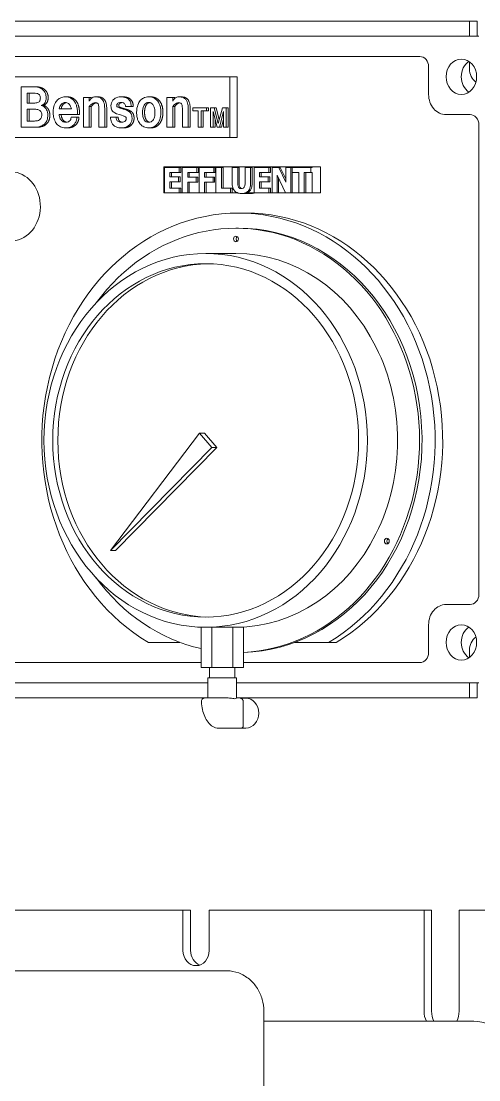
# Model space of a CAD drawing. Header units: inches. Extents: x 19 to 503, y 7 to 322.
# Drawn here: x 354.03 to 359.7, y 99.14 to 112.24 of the extents above; entities that cross this region are included whole.
import ezdxf

# ---------------------------------------------------------------- set-up
doc = ezdxf.new("R2010")
doc.units = ezdxf.units.IN
doc.header["$LTSCALE"] = 15
doc.header["$MEASUREMENT"] = 0
doc.layers.add('Visible (ANSI)', color=7, linetype='Continuous', lineweight=50)

msp = doc.modelspace()

# ---------------------------------------------------------------- linework, layer by layer
at = {"layer": 'Visible (ANSI)', "linetype": 'Continuous', "lineweight": 18}
for p, q in [((359.58734, 112.2437), (348.50222, 112.2437)), ((359.58734, 112.0562), (359.58734, 112.2437)), ((359.58734, 112.2437), (359.68109, 112.2437)), ((359.68109, 112.2437), (359.68109, 112.0562)), ((348.01174, 112.0562), (359.70308, 112.0562)), ((348.74244, 111.80617), (358.97237, 111.80617)), ((359.08062, 111.68117), (359.08062, 111.33745)), ((359.58734, 111.6537), (359.58734, 111.74143)), ((351.09695, 111.55617), (356.61786, 111.55617)), ((356.61786, 111.55617), (356.61786, 110.80617)), ((356.71161, 111.55617), (356.61786, 111.55617)), ((356.71161, 111.55617), (356.71161, 110.80617)), ((354.0358, 111.43117), (354.0358, 110.93117)), ((354.19227, 111.43117), (354.0358, 111.43117)), ((354.10899, 111.35424), (354.18701, 111.35424)), ((354.10899, 111.23025), (354.10899, 111.35424)), ((354.13399, 111.35424), (354.13399, 111.23025)), ((354.21727, 111.43117), (354.19227, 111.43117)), ((354.19183, 111.23025), (354.10899, 111.23025)), ((354.60626, 111.30667), (354.58126, 111.30667)), ((354.87735, 111.29857), (354.80591, 111.29857)), ((354.80591, 111.29857), (354.80591, 110.93117)), ((354.87735, 111.25455), (354.87735, 111.29857)), ((354.90235, 111.29857), (354.87735, 111.29857)), ((354.90235, 111.29857), (354.90235, 111.28729)), ((354.98299, 111.30667), (354.95799, 111.30667)), ((355.2931, 111.30667), (355.2681, 111.30667)), ((355.64003, 111.30667), (355.61503, 111.30667)), ((355.91111, 111.29857), (355.83967, 111.29857)), ((355.83967, 111.29857), (355.83967, 110.93117)), ((355.93611, 111.29857), (355.91111, 111.29857)), ((355.91111, 111.25455), (355.91111, 111.29857)), ((355.93611, 111.29857), (355.93611, 111.28729)), ((356.01675, 111.30667), (355.99175, 111.30667)), ((354.10899, 111.15384), (354.19227, 111.15384)), ((354.10899, 111.00809), (354.10899, 111.15384)), ((354.13399, 111.15384), (354.13399, 111.00809)), ((354.31047, 111.19991), (354.28547, 111.19991)), ((354.65709, 111.1589), (354.50544, 111.1589)), ((354.73159, 111.08957), (354.73159, 111.11436)), ((354.75659, 111.11436), (354.75659, 111.08957)), ((354.87735, 110.93117), (354.87735, 111.18673)), ((354.90235, 111.18673), (354.87735, 111.18673)), ((354.90235, 111.18673), (354.90235, 110.93117)), ((354.997, 111.16548), (354.997, 110.93117)), ((355.06887, 110.93117), (355.06887, 111.16801)), ((355.09387, 111.16801), (355.09387, 110.93117)), ((355.32683, 111.18926), (355.39739, 111.18926)), ((355.42239, 111.18926), (355.39739, 111.18926)), ((355.93611, 111.18673), (355.91111, 111.18673)), ((355.91111, 110.93117), (355.91111, 111.18673)), ((355.93611, 111.18673), (355.93611, 110.93117)), ((356.03076, 111.16548), (356.03076, 110.93117)), ((356.10264, 110.93117), (356.10264, 111.16801)), ((356.12764, 111.16801), (356.12764, 110.93117)), ((356.32884, 111.17117), (356.16202, 111.17117)), ((356.16202, 111.17117), (356.16202, 111.13424)), ((356.16202, 111.13424), (356.22765, 111.13424)), ((356.22765, 111.13424), (356.22765, 110.93117)), ((356.26279, 111.13424), (356.32884, 111.13424)), ((356.26279, 110.93117), (356.26279, 111.13424)), ((356.28779, 111.13424), (356.28779, 110.93117)), ((356.35384, 111.17117), (356.32884, 111.17117)), ((356.32884, 111.13424), (356.32884, 111.17117)), ((356.35384, 111.13424), (356.32884, 111.13424)), ((356.35384, 111.17117), (356.35384, 111.13424)), ((356.42499, 111.17117), (356.37786, 111.17117)), ((356.37786, 111.17117), (356.37786, 110.93117)), ((356.41152, 111.12695), (356.46075, 110.93117)), ((356.41152, 110.93117), (356.41152, 111.12695)), ((356.44999, 111.17117), (356.42499, 111.17117)), ((356.47569, 110.97926), (356.42499, 111.17117)), ((356.44999, 111.17117), (356.48829, 111.02619)), ((356.52723, 111.17117), (356.47569, 110.97926)), ((356.49083, 110.93117), (356.54027, 111.12695)), ((356.57414, 111.17117), (356.52723, 111.17117)), ((356.54027, 111.12695), (356.54027, 110.93117)), ((356.59914, 111.17117), (356.57414, 111.17117)), ((356.57414, 110.93117), (356.57414, 111.17117)), ((356.59914, 111.17117), (356.59914, 110.93117)), ((354.20015, 111.00809), (354.10899, 111.00809)), ((354.50457, 111.08957), (354.73159, 111.08957)), ((354.72589, 111.05566), (354.6527, 111.05566)), ((354.75089, 111.05566), (354.72589, 111.05566)), ((354.75659, 111.08957), (354.73159, 111.08957)), ((355.21113, 111.05566), (355.13969, 111.05566)), ((355.23613, 111.05566), (355.21113, 111.05566)), ((356.43652, 111.02752), (356.43652, 110.93117)), ((356.54027, 111.02795), (356.51583, 110.93117)), ((359.29713, 111.08745), (359.59479, 111.08745)), ((359.70305, 110.96245), (359.70305, 105.14995)), ((354.0358, 110.93117), (354.20015, 110.93117)), ((354.22515, 110.93117), (354.20015, 110.93117)), ((354.61152, 110.92307), (354.58652, 110.92307)), ((354.80591, 110.93117), (354.87735, 110.93117)), ((354.90235, 110.93117), (354.87735, 110.93117)), ((354.997, 110.93117), (355.06887, 110.93117)), ((355.09387, 110.93117), (355.06887, 110.93117)), ((355.30274, 110.92307), (355.27774, 110.92307)), ((355.64003, 110.92307), (355.61503, 110.92307)), ((355.83967, 110.93117), (355.91111, 110.93117)), ((355.93611, 110.93117), (355.91111, 110.93117)), ((356.03076, 110.93117), (356.10264, 110.93117)), ((356.12764, 110.93117), (356.10264, 110.93117)), ((356.22765, 110.93117), (356.26279, 110.93117)), ((356.28779, 110.93117), (356.26279, 110.93117)), ((356.37786, 110.93117), (356.41152, 110.93117)), ((356.43652, 110.93117), (356.41152, 110.93117)), ((356.46075, 110.93117), (356.49083, 110.93117)), ((356.51583, 110.93117), (356.49083, 110.93117)), ((356.54027, 110.93117), (356.57414, 110.93117)), ((356.59914, 110.93117), (356.57414, 110.93117)), ((356.61786, 110.80617), (352.01739, 110.80617)), ((356.71161, 110.80617), (356.61786, 110.80617)), ((355.79968, 110.44117), (357.63999, 110.44117)), ((355.79968, 110.11867), (355.79968, 110.44117)), ((357.63999, 110.44117), (357.63999, 110.43167)), ((357.73999, 110.44117), (357.63999, 110.44117)), ((357.73999, 110.44117), (357.73999, 110.43167)), ((355.99225, 110.43167), (355.80905, 110.43167)), ((355.80905, 110.43167), (355.80905, 110.11867)), ((355.87671, 110.31702), (355.87671, 110.37206)), ((355.87671, 110.37206), (355.99225, 110.37206)), ((355.98324, 110.31702), (355.87671, 110.31702)), ((355.89546, 110.31702), (355.89546, 110.37206)), ((356.00199, 110.31702), (355.98324, 110.31702)), ((355.98324, 110.25741), (355.98324, 110.31702)), ((356.011, 110.43167), (355.99225, 110.43167)), ((355.99225, 110.37206), (355.99225, 110.43167)), ((356.011, 110.37206), (355.99225, 110.37206)), ((356.00199, 110.25741), (356.00199, 110.31702)), ((356.011, 110.37206), (356.011, 110.43167)), ((356.21181, 110.43167), (356.03037, 110.43167)), ((356.03037, 110.43167), (356.03037, 110.11867)), ((356.09803, 110.31296), (356.09803, 110.37206)), ((356.09803, 110.37206), (356.21181, 110.37206)), ((356.20281, 110.31296), (356.09803, 110.31296)), ((356.11678, 110.31296), (356.11678, 110.37206)), ((356.20281, 110.25335), (356.20281, 110.31296)), ((356.22156, 110.31296), (356.20281, 110.31296)), ((356.23056, 110.43167), (356.21181, 110.43167)), ((356.21181, 110.37206), (356.21181, 110.43167)), ((356.23056, 110.37206), (356.21181, 110.37206)), ((356.22156, 110.25335), (356.22156, 110.31296)), ((356.23056, 110.37206), (356.23056, 110.43167)), ((356.4204, 110.43167), (356.23895, 110.43167)), ((356.23895, 110.43167), (356.23895, 110.11867)), ((356.30661, 110.37206), (356.4204, 110.37206)), ((356.30661, 110.31296), (356.30661, 110.37206)), ((356.41139, 110.31296), (356.30661, 110.31296)), ((356.32536, 110.31296), (356.32536, 110.37206)), ((356.41139, 110.25335), (356.41139, 110.31296)), ((356.43014, 110.31296), (356.41139, 110.31296)), ((356.43915, 110.43167), (356.4204, 110.43167)), ((356.4204, 110.37206), (356.4204, 110.43167)), ((356.43915, 110.37206), (356.4204, 110.37206)), ((356.43014, 110.25335), (356.43014, 110.31296)), ((356.43915, 110.37206), (356.43915, 110.43167)), ((356.51563, 110.43167), (356.44753, 110.43167)), ((356.44753, 110.43167), (356.44753, 110.11867)), ((356.53438, 110.43167), (356.51563, 110.43167)), ((356.51563, 110.17827), (356.51563, 110.43167)), ((356.53438, 110.17827), (356.53438, 110.43167)), ((356.71696, 110.43167), (356.64887, 110.43167)), ((356.64887, 110.43167), (356.64887, 110.23179)), ((356.73571, 110.43167), (356.71696, 110.43167)), ((356.71696, 110.23636), (356.71696, 110.43167)), ((356.73571, 110.23636), (356.73571, 110.43167)), ((356.876, 110.43167), (356.8079, 110.43167)), ((356.8079, 110.43167), (356.8079, 110.23636)), ((356.876, 110.23205), (356.876, 110.43167)), ((356.89475, 110.43167), (356.876, 110.43167)), ((356.89475, 110.23205), (356.89475, 110.43167)), ((357.10347, 110.43167), (356.92027, 110.43167)), ((356.92027, 110.43167), (356.92027, 110.11867)), ((356.98793, 110.31702), (356.98793, 110.37206)), ((356.98793, 110.37206), (357.10347, 110.37206)), ((357.09446, 110.31702), (356.98793, 110.31702)), ((357.00668, 110.31702), (357.00668, 110.37206)), ((357.11321, 110.31702), (357.09446, 110.31702)), ((357.09446, 110.25741), (357.09446, 110.31702)), ((357.12222, 110.43167), (357.10347, 110.43167)), ((357.10347, 110.37206), (357.10347, 110.43167)), ((357.12222, 110.37206), (357.10347, 110.37206)), ((357.11321, 110.25741), (357.11321, 110.31702)), ((357.12222, 110.37206), (357.12222, 110.43167)), ((357.22506, 110.43167), (357.14159, 110.43167)), ((357.14159, 110.43167), (357.14159, 110.11867)), ((357.20376, 110.11867), (357.20376, 110.3368)), ((357.20376, 110.3368), (357.30832, 110.11867)), ((357.24381, 110.43167), (357.22506, 110.43167)), ((357.31161, 110.25234), (357.22506, 110.43167)), ((357.31161, 110.29119), (357.24381, 110.43167)), ((357.37378, 110.43167), (357.31161, 110.43167)), ((357.31161, 110.43167), (357.31161, 110.25234)), ((357.39253, 110.43167), (357.37378, 110.43167)), ((357.37378, 110.11867), (357.37378, 110.43167)), ((357.39253, 110.11867), (357.39253, 110.43167)), ((357.62124, 110.43167), (357.39279, 110.43167)), ((357.39279, 110.43167), (357.39279, 110.37206)), ((357.39279, 110.37206), (357.47296, 110.37206)), ((357.47296, 110.37206), (357.47296, 110.11867)), ((357.54106, 110.11867), (357.54106, 110.37206)), ((357.54106, 110.37206), (357.62124, 110.37206)), ((357.55981, 110.11867), (357.55981, 110.37206)), ((357.63999, 110.43167), (357.62124, 110.43167)), ((357.62124, 110.37206), (357.62124, 110.43167)), ((357.63999, 110.37206), (357.62124, 110.37206)), ((357.63999, 110.37206), (357.63999, 110.11867)), ((357.73999, 110.43167), (357.73999, 110.11867)), ((355.87671, 110.17827), (355.87671, 110.25741)), ((355.87671, 110.25741), (355.98324, 110.25741)), ((355.99225, 110.17827), (355.87671, 110.17827)), ((355.89546, 110.17827), (355.89546, 110.25741)), ((356.00199, 110.25741), (355.98324, 110.25741)), ((355.99225, 110.11867), (355.99225, 110.17827)), ((356.011, 110.17827), (355.99225, 110.17827)), ((356.011, 110.11867), (356.011, 110.17827)), ((356.09803, 110.11867), (356.09803, 110.25335)), ((356.09803, 110.25335), (356.20281, 110.25335)), ((356.11678, 110.11867), (356.11678, 110.25335)), ((356.22156, 110.25335), (356.20281, 110.25335)), ((356.30661, 110.11867), (356.30661, 110.25335)), ((356.30661, 110.25335), (356.41139, 110.25335)), ((356.32536, 110.11867), (356.32536, 110.25335)), ((356.43014, 110.25335), (356.41139, 110.25335)), ((356.62832, 110.17827), (356.51563, 110.17827)), ((356.64707, 110.17827), (356.62832, 110.17827)), ((356.62832, 110.11867), (356.62832, 110.17827)), ((356.64707, 110.11867), (356.64707, 110.17827)), ((356.98793, 110.25741), (357.09446, 110.25741)), ((356.98793, 110.17827), (356.98793, 110.25741)), ((357.10347, 110.17827), (356.98793, 110.17827)), ((357.00668, 110.17827), (357.00668, 110.25741)), ((357.11321, 110.25741), (357.09446, 110.25741)), ((357.12222, 110.17827), (357.10347, 110.17827)), ((357.10347, 110.11867), (357.10347, 110.17827)), ((357.12222, 110.11867), (357.12222, 110.17827)), ((357.22251, 110.11867), (357.22251, 110.29768)), ((355.80905, 110.11867), (355.79968, 110.11867)), ((355.80905, 110.11867), (355.99225, 110.11867)), ((356.011, 110.11867), (355.99225, 110.11867)), ((356.03037, 110.11867), (356.011, 110.11867)), ((356.03037, 110.11867), (356.09803, 110.11867)), ((356.11678, 110.11867), (356.09803, 110.11867)), ((356.23895, 110.11867), (356.11678, 110.11867)), ((356.23895, 110.11867), (356.30661, 110.11867)), ((356.32536, 110.11867), (356.30661, 110.11867)), ((356.44753, 110.11867), (356.32536, 110.11867)), ((356.44753, 110.11867), (356.62832, 110.11867)), ((356.64707, 110.11867), (356.62832, 110.11867)), ((356.71699, 110.11867), (356.64707, 110.11867)), ((356.88118, 110.11207), (356.76243, 110.11207)), ((356.92027, 110.11867), (356.82714, 110.11867)), ((356.92027, 110.11867), (357.10347, 110.11867)), ((357.12222, 110.11867), (357.10347, 110.11867)), ((357.14159, 110.11867), (357.12222, 110.11867)), ((357.14159, 110.11867), (357.20376, 110.11867)), ((357.22251, 110.11867), (357.20376, 110.11867)), ((357.30832, 110.11867), (357.22251, 110.11867)), ((357.30832, 110.11867), (357.37378, 110.11867)), ((357.39253, 110.11867), (357.37378, 110.11867)), ((357.47296, 110.11867), (357.39253, 110.11867)), ((357.47296, 110.11867), (357.54106, 110.11867)), ((357.55981, 110.11867), (357.54106, 110.11867)), ((357.63999, 110.11867), (357.55981, 110.11867)), ((357.64624, 110.11867), (357.63999, 110.11867)), ((357.73999, 110.11867), (357.64624, 110.11867)), ((356.81984, 109.86867), (356.72609, 109.86867)), ((356.72609, 109.68117), (356.69484, 109.68117)), ((356.69484, 109.36867), (356.31984, 109.36867)), ((355.14096, 105.69492), (356.24329, 107.14455)), ((356.30579, 107.14455), (356.24329, 107.14455)), ((356.24329, 107.14455), (356.39638, 106.96778)), ((356.30579, 107.14455), (356.45888, 106.96778)), ((356.39638, 106.96778), (355.14096, 105.69492)), ((356.45888, 106.96778), (355.20346, 105.69492)), ((356.45888, 106.96778), (356.39638, 106.96778)), ((355.20346, 105.69492), (355.14096, 105.69492)), ((359.59479, 105.02495), (359.29713, 105.02495)), ((356.31984, 104.74367), (356.26329, 104.74367)), ((356.26329, 104.74367), (356.26329, 104.24367)), ((356.39441, 104.74367), (356.31984, 104.74367)), ((356.39441, 104.74367), (356.39441, 104.24367)), ((356.65664, 104.74367), (356.39441, 104.74367)), ((356.65664, 104.74367), (356.65664, 104.24367)), ((356.78776, 104.74367), (356.65664, 104.74367)), ((356.78776, 104.74367), (356.78776, 104.24367)), ((359.08062, 104.77495), (359.08062, 104.43124)), ((356.00149, 104.55624), (355.61012, 104.55624)), ((357.84205, 104.55624), (357.41943, 104.55624)), ((357.9358, 104.55624), (357.84205, 104.55624)), ((359.58734, 104.37097), (359.58734, 104.4587)), ((356.26329, 104.30624), (351.0504, 104.30624)), ((358.97237, 104.30624), (356.78776, 104.30624)), ((356.26329, 104.24367), (356.39441, 104.24367)), ((356.36854, 104.24367), (356.36854, 104.11867)), ((356.39441, 104.24367), (356.65664, 104.24367)), ((356.65664, 104.24367), (356.78776, 104.24367)), ((356.68251, 104.24367), (356.68251, 104.11867)), ((356.34803, 104.0562), (350.96567, 104.0562)), ((356.70302, 104.11867), (356.34803, 104.11867)), ((356.34803, 104.11867), (356.34803, 103.86867)), ((356.70302, 104.11867), (356.70302, 103.86802)), ((359.70308, 104.0562), (356.70302, 104.0562)), ((359.58734, 103.8687), (359.58734, 104.0562)), ((359.68109, 104.0562), (359.68109, 103.8687)), ((350.96567, 103.8687), (356.34803, 103.8687)), ((356.41714, 103.86867), (356.31222, 103.86867)), ((356.5629, 103.86867), (356.45799, 103.86867)), ((356.59949, 103.86867), (356.5629, 103.86867)), ((356.70302, 103.8687), (359.58734, 103.8687)), ((356.73948, 103.86867), (356.70302, 103.86867)), ((356.75448, 103.86643), (356.81664, 103.86643)), ((356.78573, 103.82242), (356.78573, 103.52373)), ((359.68109, 103.8687), (359.58734, 103.8687)), ((356.48407, 103.49367), (356.75461, 103.49367)), ((356.76701, 103.49591), (356.81664, 103.49591)), ((356.0388, 101.2437), (352.05076, 101.2437)), ((356.0388, 100.7437), (356.0388, 101.2437)), ((356.0388, 101.2437), (356.13255, 101.2437)), ((356.13255, 101.2437), (356.13255, 100.7437)), ((359.02443, 101.2437), (356.36356, 101.2437)), ((356.36356, 101.2437), (356.36356, 100.7437)), ((359.02443, 99.9937), (359.02443, 101.2437)), ((359.02443, 101.2437), (359.11818, 101.2437)), ((359.11818, 101.2437), (359.11818, 99.9937)), ((361.20106, 101.2437), (359.45744, 101.2437)), ((359.45744, 101.2437), (359.45744, 99.9937)), ((356.44834, 100.4937), (343.89097, 100.4937)), ((356.57334, 100.4937), (356.44834, 100.4937)), ((357.03985, 83.2437), (357.03985, 99.9937)), ((359.64033, 99.8687), (357.03985, 99.8687))]:
    msp.add_line(p, q, dxfattribs=at)
msp.add_arc((359.64033, 99.3687), 0.5, 0, 90, dxfattribs=at)
for centre, major_axis, start_param, end_param in [((358.97237, 111.68117), (0, 0.125), 4.71238898, 6.28318531), ((359.67407, 111.5562), (0, -0.21875), 3.65927979, 5.76549818), ((359.75189, 111.6537), (0, 0.19), 1.57079633, 2.60184541), ((359.29713, 111.33745), (0, -0.25), 4.71238898, 6.28318531), ((359.59479, 110.96245), (0, 0.125), 4.71238898, 6.28318531), ((353.90074, 109.95077), (0, 0.42942), 3.2341876, 6.15298238), ((356.69484, 107.05617), (0, 2.625), 3.1824788, 7.14836042), ((356.72609, 107.05617), (0, 2.8125), 3.61752935, 8.94884126), ((356.81984, 107.05617), (0, 2.8125), 3.61752935, 6.28318531), ((356.72609, 107.05617), (0, 2.625), 3.1687243, 6.28318531), ((356.72609, 109.54856), (0, -0.035), 3.68317357, 5.74160439), ((356.69484, 107.05617), (0, 2.3125), 3.14159265, 6.28318531), ((356.38234, 107.05617), (0, 2.18642), 0.01650463, 3.12508802), ((358.59538, 105.80997), (0, -0.035), 3.68317357, 5.74160439), ((356.69484, 107.05617), (0, -2.625), 5.41801019, 6.09219719), ((359.59479, 105.14995), (0, -0.125), 0, 1.57079633), ((359.29713, 104.77495), (0, 0.25), 0, 1.57079633), ((359.67407, 104.5562), (0, -0.21875), 3.65927979, 5.76549818), ((359.75189, 104.4587), (0, 0.19), 0.53974724, 1.57079633), ((358.97237, 104.43124), (0, -0.125), 0, 1.57079633), ((356.81664, 103.68117), (0, -0.18526), 0, 3.14159265), ((356.20118, 100.7437), (0, -0.1875), 4.71238898, 7.85398163), ((356.29493, 100.7437), (0, -0.1875), 4.71238898, 5.99034254), ((359.24093, 99.9937), (0, 0.25), 1.57079633, 2.0943951), ((359.33468, 99.9937), (0, -0.25), 4.71238898, 5.23598776), ((359.24093, 99.9937), (0, -0.25), 1.04719755, 1.57079633)]:
    msp.add_ellipse(centre, major_axis=major_axis, ratio=0.8660254, start_param=start_param, end_param=end_param, dxfattribs=at)
for centre, major_axis in [((359.48657, 111.5562), (0, 0.21875)), ((356.69484, 109.54856), (0, -0.035)), ((356.31984, 107.05617), (0, 2.3125)), ((356.31984, 107.05617), (0, 2.18642)), ((358.56413, 105.80997), (0, -0.035)), ((359.48657, 104.5562), (0, 0.21875))]:
    msp.add_ellipse(centre, major_axis=major_axis, ratio=0.8660254, dxfattribs=at)
for points, degree, knots in [([(354.18701, 111.35424), (354.2001, 111.35424), (354.21481, 111.35338), (354.23405, 111.34881), (354.24273, 111.34619), (354.25587, 111.33803), (354.2596, 111.33422), (354.26592, 111.32598), (354.26785, 111.32122), (354.27131, 111.30944), (354.27203, 111.30099), (354.27203, 111.29301)], 3, [-0.217883978, -0.217883978, -0.217883978, -0.217883978, -0.151492323, -0.151492323, -0.118749394, -0.118749394, -0.094641913, -0.094641913, -0.060812242, -0.060812242, 0, 0, 0, 0]), ([(354.34435, 111.29857), (354.34435, 111.30725), (354.34366, 111.31587), (354.34072, 111.33255), (354.33855, 111.34046), (354.33146, 111.35889), (354.32441, 111.37292), (354.30129, 111.39814), (354.28735, 111.40844), (354.25156, 111.4244), (354.22642, 111.43117), (354.19227, 111.43117)], 3, [-1.37022204, -1.37022204, -1.37022204, -1.37022204, -1.13367687, -1.13367687, -0.90603204, -0.90603204, -0.58386018, -0.58386018, -0.30050429, -0.30050429, 0, 0, 0, 0]), ([(354.27203, 111.29301), (354.27203, 111.28691), (354.27159, 111.28073), (354.26945, 111.26958), (354.26792, 111.26455), (354.26321, 111.25476), (354.25999, 111.25034), (354.25266, 111.24364), (354.24736, 111.2398), (354.22489, 111.23177), (354.20814, 111.23025), (354.19183, 111.23025)], 3, [-0.570946972, -0.570946972, -0.570946972, -0.570946972, -0.453612383, -0.453612383, -0.351244571, -0.351244571, -0.237936486, -0.237936486, -0.143553355, -0.143553355, 0, 0, 0, 0]), ([(354.2843, 111.19989), (354.29156, 111.20276), (354.29862, 111.20638), (354.31119, 111.2151), (354.31673, 111.22001), (354.32865, 111.23404), (354.33396, 111.24359), (354.34252, 111.26834), (354.34435, 111.2835), (354.34435, 111.29857)], 3, [-0.332004447, -0.332004447, -0.332004447, -0.332004447, -0.264558277, -0.264558277, -0.202993513, -0.202993513, -0.114860808, -0.114860808, 0, 0, 0, 0]), ([(354.58126, 111.30667), (354.57043, 111.30667), (354.55966, 111.30556), (354.5375, 111.30049), (354.52774, 111.29669), (354.50279, 111.28429), (354.48806, 111.27297), (354.46519, 111.2463), (354.45366, 111.22906), (354.43706, 111.18184), (354.43094, 111.1535), (354.43094, 111.11487)], 3, [-1.49193162, -1.49193162, -1.49193162, -1.49193162, -1.29030138, -1.29030138, -1.0712515, -1.0712515, -0.64119148, -0.64119148, -0.29439022, -0.29439022, 0, 0, 0, 0]), ([(354.50544, 111.1589), (354.50703, 111.16946), (354.50978, 111.17969), (354.51805, 111.19836), (354.52327, 111.20647), (354.53665, 111.22134), (354.54416, 111.22705), (354.56156, 111.23539), (354.57128, 111.23734), (354.58126, 111.23734)], 3, [-0.311667492, -0.311667492, -0.311667492, -0.311667492, -0.237050543, -0.237050543, -0.16576507, -0.16576507, -0.087852602, -0.087852602, 0, 0, 0, 0]), ([(354.59377, 111.23626), (354.5727, 111.23249), (354.5357, 111.19382), (354.53044, 111.1589)], 2, [0.22302545, 0.22302545, 0.22302545, 1, 2, 2, 2]), ([(354.73159, 111.11436), (354.73159, 111.13184), (354.73035, 111.14937), (354.72393, 111.18692), (354.71894, 111.20181), (354.70651, 111.23356), (354.6961, 111.24925), (354.67392, 111.27489), (354.65966, 111.28563), (354.62956, 111.29992), (354.60936, 111.30667), (354.58126, 111.30667)], 3, [-0.953742878, -0.953742878, -0.953742878, -0.953742878, -0.864238922, -0.864238922, -0.757751945, -0.757751945, -0.52950742, -0.52950742, -0.247180323, -0.247180323, 0, 0, 0, 0]), ([(354.58126, 111.23734), (354.58837, 111.23734), (354.59542, 111.23636), (354.60879, 111.23198), (354.61491, 111.22877), (354.63114, 111.21649), (354.63844, 111.20609), (354.64987, 111.18677), (354.65448, 111.17327), (354.65709, 111.1589)], 3, [-0.251457438, -0.251457438, -0.251457438, -0.251457438, -0.21404187, -0.21404187, -0.178283825, -0.178283825, -0.111899249, -0.111899249, 0, 0, 0, 0]), ([(354.95799, 111.30667), (354.94757, 111.30667), (354.93719, 111.30521), (354.91795, 111.29839), (354.90941, 111.29344), (354.89168, 111.27801), (354.88372, 111.26696), (354.87735, 111.25455)], 3, [-0.286997863, -0.286997863, -0.286997863, -0.286997863, -0.195305384, -0.195305384, -0.109970073, -0.109970073, 0, 0, 0, 0]), ([(354.87735, 111.18673), (354.88461, 111.19643), (354.89269, 111.20577), (354.90885, 111.22019), (354.91692, 111.2259), (354.93348, 111.23335), (354.94165, 111.23532), (354.9501, 111.23532)], 3, [-0.254147783, -0.254147783, -0.254147783, -0.254147783, -0.156374809, -0.156374809, -0.074354364, -0.074354364, 0, 0, 0, 0]), ([(354.9501, 111.23532), (354.95546, 111.23532), (354.96098, 111.23481), (354.97068, 111.23224), (354.97505, 111.23039), (354.9827, 111.22482), (354.98522, 111.22177), (354.99, 111.21442), (354.99203, 111.20865), (354.99612, 111.19192), (354.997, 111.17859), (354.997, 111.16548)], 3, [-0.243715019, -0.243715019, -0.243715019, -0.243715019, -0.209104446, -0.209104446, -0.179401679, -0.179401679, -0.150757457, -0.150757457, -0.099891353, -0.099891353, 0, 0, 0, 0]), ([(355.06887, 111.16801), (355.06887, 111.18233), (355.06799, 111.19694), (355.06372, 111.22308), (355.06068, 111.23498), (355.05146, 111.25748), (355.0453, 111.26774), (355.02894, 111.28567), (355.01911, 111.29247), (354.9924, 111.30424), (354.97494, 111.30667), (354.95799, 111.30667)], 3, [-0.549838036, -0.549838036, -0.549838036, -0.549838036, -0.440760651, -0.440760651, -0.347374274, -0.347374274, -0.251258835, -0.251258835, -0.149149172, -0.149149172, 0, 0, 0, 0]), ([(355.2681, 111.30667), (355.25576, 111.30667), (355.24343, 111.30534), (355.21764, 111.29865), (355.20703, 111.29351), (355.1915, 111.28459), (355.18052, 111.27704), (355.16184, 111.25445), (355.15665, 111.24354), (355.14912, 111.22266), (355.14714, 111.2097), (355.14714, 111.19635)], 3, [-0.380184833, -0.380184833, -0.380184833, -0.380184833, -0.319898495, -0.319898495, -0.251008997, -0.251008997, -0.172372504, -0.172372504, -0.101722902, -0.101722902, 0, 0, 0, 0]), ([(355.21858, 111.20141), (355.21858, 111.20357), (355.21876, 111.20572), (355.21954, 111.20985), (355.22012, 111.2118), (355.22237, 111.21717), (355.22446, 111.22017), (355.23086, 111.22673), (355.23575, 111.22971), (355.25042, 111.23604), (355.26162, 111.23734), (355.27205, 111.23734)], 3, [-0.199332402, -0.199332402, -0.199332402, -0.199332402, -0.182867861, -0.182867861, -0.167049192, -0.167049192, -0.137423155, -0.137423155, -0.091748754, -0.091748754, 0, 0, 0, 0]), ([(355.28421, 111.2366), (355.26849, 111.23467), (355.24358, 111.21811), (355.24358, 111.20141)], 2, [0.27717625, 0.27717625, 0.27717625, 1, 2, 2, 2]), ([(355.39739, 111.18926), (355.39717, 111.19929), (355.39625, 111.20936), (355.39265, 111.22798), (355.39016, 111.23655), (355.38184, 111.256), (355.37532, 111.26585), (355.35717, 111.28411), (355.34551, 111.29113), (355.31267, 111.30412), (355.28966, 111.30667), (355.2681, 111.30667)], 3, [-0.545887419, -0.545887419, -0.545887419, -0.545887419, -0.469637173, -0.469637173, -0.400904814, -0.400904814, -0.30477701, -0.30477701, -0.189676686, -0.189676686, 0, 0, 0, 0]), ([(355.27205, 111.23734), (355.28253, 111.23734), (355.29284, 111.23589), (355.30622, 111.22975), (355.31047, 111.22691), (355.31769, 111.21943), (355.32046, 111.21507), (355.32517, 111.20359), (355.32644, 111.19644), (355.32683, 111.18926)], 3, [-0.223385569, -0.223385569, -0.223385569, -0.223385569, -0.140059831, -0.140059831, -0.096765916, -0.096765916, -0.05477189, -0.05477189, 0, 0, 0, 0]), ([(355.61503, 111.30667), (355.60351, 111.30667), (355.59203, 111.30554), (355.5681, 111.3002), (355.55778, 111.2961), (355.53455, 111.28454), (355.52111, 111.27414), (355.49937, 111.24863), (355.48782, 111.2311), (355.4713, 111.18435), (355.4647, 111.15564), (355.4647, 111.11487)], 3, [-1.56801299, -1.56801299, -1.56801299, -1.56801299, -1.35973826, -1.35973826, -1.12707481, -1.12707481, -0.69333235, -0.69333235, -0.31064426, -0.31064426, 0, 0, 0, 0]), ([(355.53833, 111.11487), (355.53833, 111.12835), (355.53909, 111.14233), (355.5434, 111.16932), (355.54657, 111.1795), (355.55483, 111.20065), (355.56074, 111.20921), (355.57335, 111.22379), (355.5807, 111.22845), (355.59565, 111.23554), (355.60525, 111.23734), (355.61503, 111.23734)], 3, [-0.22807944, -0.22807944, -0.22807944, -0.22807944, -0.205294754, -0.205294754, -0.181748055, -0.181748055, -0.142221383, -0.142221383, -0.086038211, -0.086038211, 0, 0, 0, 0]), ([(355.62741, 111.23626), (355.61764, 111.23453), (355.59532, 111.22266), (355.57472, 111.1923), (355.56333, 111.14675), (355.56333, 111.11487)], 2, [0.38328199, 0.38328199, 0.38328199, 1, 2, 3, 4, 4, 4]), ([(355.76535, 111.11487), (355.76535, 111.13231), (355.76412, 111.14981), (355.75774, 111.18698), (355.75281, 111.20173), (355.7392, 111.2363), (355.72785, 111.25158), (355.70769, 111.27489), (355.69342, 111.28563), (355.66332, 111.29992), (355.64312, 111.30667), (355.61503, 111.30667)], 3, [-0.854658685, -0.854658685, -0.854658685, -0.854658685, -0.788718433, -0.788718433, -0.711388555, -0.711388555, -0.52950742, -0.52950742, -0.247180323, -0.247180323, 0, 0, 0, 0]), ([(355.61503, 111.23734), (355.62042, 111.23734), (355.62577, 111.23676), (355.63766, 111.23391), (355.64256, 111.23165), (355.65333, 111.226), (355.65989, 111.22039), (355.67306, 111.20395), (355.67849, 111.19261), (355.68874, 111.16184), (355.69172, 111.14062), (355.69172, 111.11487)], 3, [-0.485256347, -0.485256347, -0.485256347, -0.485256347, -0.453784115, -0.453784115, -0.414355835, -0.414355835, -0.320828378, -0.320828378, -0.196193606, -0.196193606, 0, 0, 0, 0]), ([(355.99175, 111.30667), (355.98133, 111.30667), (355.97095, 111.30521), (355.95171, 111.29839), (355.94317, 111.29344), (355.92544, 111.27801), (355.91748, 111.26696), (355.91111, 111.25455)], 3, [-0.286997863, -0.286997863, -0.286997863, -0.286997863, -0.195305384, -0.195305384, -0.109970073, -0.109970073, 0, 0, 0, 0]), ([(355.91111, 111.18673), (355.91837, 111.19643), (355.92645, 111.20577), (355.94261, 111.22019), (355.95068, 111.2259), (355.96724, 111.23335), (355.97541, 111.23532), (355.98386, 111.23532)], 3, [-0.254147783, -0.254147783, -0.254147783, -0.254147783, -0.156374809, -0.156374809, -0.074354364, -0.074354364, 0, 0, 0, 0]), ([(355.98386, 111.23532), (355.98922, 111.23532), (355.99474, 111.23481), (356.00444, 111.23224), (356.00881, 111.23039), (356.01646, 111.22482), (356.01898, 111.22177), (356.02376, 111.21442), (356.02579, 111.20865), (356.02988, 111.19192), (356.03076, 111.17859), (356.03076, 111.16548)], 3, [-0.243715019, -0.243715019, -0.243715019, -0.243715019, -0.209104446, -0.209104446, -0.179401679, -0.179401679, -0.150757457, -0.150757457, -0.099891353, -0.099891353, 0, 0, 0, 0]), ([(356.10264, 111.16801), (356.10264, 111.18233), (356.10175, 111.19694), (356.09748, 111.22308), (356.09444, 111.23498), (356.08522, 111.25748), (356.07906, 111.26774), (356.0627, 111.28567), (356.05287, 111.29247), (356.02617, 111.30424), (356.0087, 111.30667), (355.99175, 111.30667)], 3, [-0.549838036, -0.549838036, -0.549838036, -0.549838036, -0.440760651, -0.440760651, -0.347374274, -0.347374274, -0.251258835, -0.251258835, -0.149149172, -0.149149172, 0, 0, 0, 0]), ([(354.19227, 111.15384), (354.20762, 111.15384), (354.22546, 111.15285), (354.24513, 111.14792), (354.25594, 111.14507), (354.26866, 111.13707), (354.27367, 111.13341), (354.28246, 111.12159), (354.28466, 111.11567), (354.28868, 111.10139), (354.28956, 111.09091), (354.28956, 111.08096)], 3, [-0.627216897, -0.627216897, -0.627216897, -0.627216897, -0.26355814, -0.26355814, -0.153530989, -0.153530989, -0.114232774, -0.114232774, -0.075797609, -0.075797609, 0, 0, 0, 0]), ([(354.36451, 111.08096), (354.36451, 111.09273), (354.36324, 111.10432), (354.35818, 111.12742), (354.35451, 111.13806), (354.34289, 111.16013), (354.33366, 111.1728), (354.31086, 111.19204), (354.30421, 111.19532), (354.29498, 111.19898), (354.2897, 111.20007), (354.2843, 111.19989)], 3, [-0.236404936, -0.236404936, -0.236404936, -0.236404936, -0.1893821, -0.1893821, -0.141231453, -0.141231453, -0.08584592, -0.08584592, -0.047520192, -0.047520192, 0, 0, 0, 0]), ([(354.31047, 111.19991), (354.32484, 111.19991), (354.35664, 111.1756), (354.37899, 111.1422), (354.38951, 111.10171), (354.38951, 111.08096)], 2, [0.03921569, 0.03921569, 0.03921569, 1, 2, 3, 4, 4, 4]), ([(354.43094, 111.11487), (354.43094, 111.09811), (354.43207, 111.08122), (354.43664, 111.05387), (354.43991, 111.03876), (354.45601, 110.99701), (354.46763, 110.98106), (354.48921, 110.95618), (354.50408, 110.94498), (354.53513, 110.9303), (354.55638, 110.92307), (354.58652, 110.92307)], 3, [-1.15207317, -1.15207317, -1.15207317, -1.15207317, -0.93289171, -0.93289171, -0.78803686, -0.78803686, -0.5752915, -0.5752915, -0.26521632, -0.26521632, 0, 0, 0, 0]), ([(355.14714, 111.19635), (355.14714, 111.18653), (355.14785, 111.17644), (355.15118, 111.15975), (355.1535, 111.15176), (355.16361, 111.13205), (355.1709, 111.12507), (355.18261, 111.11499), (355.19551, 111.10375), (355.25057, 111.08754)], 3, [-1.28758631, -1.28758631, -1.28758631, -1.28758631, -1.00763885, -1.00763885, -0.79953504, -0.79953504, -0.49991727, -0.49991727, 0, 0, 0, 0]), ([(355.2979, 111.15687), (355.2674, 111.16533), (355.25133, 111.17057), (355.23244, 111.17819), (355.22793, 111.18067), (355.2235, 111.1841), (355.22214, 111.18533), (355.22063, 111.1874), (355.22018, 111.18817), (355.21855, 111.19288), (355.21858, 111.19724), (355.21858, 111.20141)], 3, [-0.131420243, -0.131420243, -0.131420243, -0.131420243, -0.085737183, -0.085737183, -0.052375851, -0.052375851, -0.038599816, -0.038599816, -0.031728135, -0.031728135, 0, 0, 0, 0]), ([(355.40791, 111.04301), (355.40791, 111.0533), (355.40708, 111.06374), (355.40255, 111.0851), (355.3991, 111.0931), (355.38968, 111.11068), (355.38195, 111.1179), (355.37034, 111.12753), (355.35461, 111.14111), (355.2979, 111.15687)], 3, [-1.26579165, -1.26579165, -1.26579165, -1.26579165, -1.09964579, -1.09964579, -0.91097669, -0.91097669, -0.51319308, -0.51319308, 0, 0, 0, 0]), ([(355.4647, 111.11487), (355.4647, 111.09745), (355.46588, 111.07988), (355.47183, 111.04436), (355.47623, 111.03009), (355.48993, 110.99471), (355.50087, 110.97929), (355.52201, 110.95487), (355.53631, 110.94409), (355.57231, 110.92702), (355.59345, 110.92307), (355.61503, 110.92307)], 3, [-0.559807611, -0.559807611, -0.559807611, -0.559807611, -0.508752242, -0.508752242, -0.453813618, -0.453813618, -0.343491309, -0.343491309, -0.189844967, -0.189844967, 0, 0, 0, 0]), ([(355.61503, 110.9924), (355.60941, 110.9924), (355.60379, 110.99296), (355.5917, 110.99585), (355.58683, 110.99813), (355.57557, 111.00431), (355.56867, 111.01049), (355.55744, 111.02487), (355.55137, 111.03475), (355.54165, 111.06657), (355.53833, 111.0867), (355.53833, 111.11487)], 3, [-0.87203894, -0.87203894, -0.87203894, -0.87203894, -0.787716776, -0.787716776, -0.686621698, -0.686621698, -0.437031514, -0.437031514, -0.214626715, -0.214626715, 0, 0, 0, 0]), ([(355.56333, 111.11487), (355.56333, 111.08299), (355.57472, 111.03643), (355.59532, 111.00708), (355.61739, 110.99516), (355.62741, 110.99344)], 2, [0, 0, 0, 1, 2, 3, 3.62422726, 3.62422726, 3.62422726]), ([(355.61503, 110.92307), (355.62632, 110.92307), (355.63758, 110.92418), (355.66142, 110.92949), (355.67166, 110.9336), (355.69476, 110.94496), (355.7084, 110.95551), (355.73041, 110.98128), (355.74216, 110.99898), (355.7588, 111.04604), (355.76535, 111.07467), (355.76535, 111.11487)], 3, [-1.52764829, -1.52764829, -1.52764829, -1.52764829, -1.33812293, -1.33812293, -1.12021306, -1.12021306, -0.68610543, -0.68610543, -0.3063334, -0.3063334, 0, 0, 0, 0]), ([(355.69172, 111.11487), (355.69172, 111.10131), (355.69089, 111.08738), (355.68627, 111.05949), (355.68278, 111.04895), (355.6768, 111.03373), (355.67191, 111.02354), (355.65683, 111.00609), (355.64956, 111.00139), (355.63441, 110.9942), (355.62481, 110.9924), (355.61503, 110.9924)], 3, [-0.322924908, -0.322924908, -0.322924908, -0.322924908, -0.268030343, -0.268030343, -0.208102325, -0.208102325, -0.144086963, -0.144086963, -0.086096364, -0.086096364, 0, 0, 0, 0]), ([(354.20015, 110.93117), (354.21794, 110.93117), (354.23611, 110.9326), (354.26849, 110.93951), (354.28325, 110.94444), (354.3141, 110.96107), (354.32527, 110.97174), (354.34252, 110.99196), (354.35003, 111.00531), (354.36195, 111.03958), (354.36451, 111.06029), (354.36451, 111.08096)], 3, [-0.534957751, -0.534957751, -0.534957751, -0.534957751, -0.44787355, -0.44787355, -0.373731161, -0.373731161, -0.28123866, -0.28123866, -0.157548974, -0.157548974, 0, 0, 0, 0]), ([(354.28956, 111.08096), (354.28956, 111.07493), (354.2891, 111.06887), (354.287, 111.0576), (354.28547, 111.05242), (354.28029, 111.04067), (354.27621, 111.03479), (354.26453, 111.02334), (354.25668, 111.01883), (354.23339, 111.00981), (354.21601, 111.00809), (354.20015, 111.00809)], 3, [-0.361217471, -0.361217471, -0.361217471, -0.361217471, -0.315406386, -0.315406386, -0.273717942, -0.273717942, -0.215356644, -0.215356644, -0.139521638, -0.139521638, 0, 0, 0, 0]), ([(354.58652, 110.9924), (354.57611, 110.9924), (354.5658, 110.99416), (354.54974, 111.00136), (354.54131, 111.00629), (354.52764, 111.02149), (354.52053, 111.03077), (354.51159, 111.05467), (354.50593, 111.07124), (354.50457, 111.08957)], 3, [-1.96156648, -1.96156648, -1.96156648, -1.96156648, -1.05825772, -1.05825772, -0.46701751, -0.46701751, -0.14011971, -0.14011971, 0, 0, 0, 0]), ([(354.52957, 111.08957), (354.53088, 111.07185), (354.54491, 111.03086), (354.56682, 111.00505), (354.58906, 110.99486), (354.59873, 110.99336)], 2, [0, 0, 0, 1, 2, 3, 3.61124941, 3.61124941, 3.61124941]), ([(354.58652, 110.92307), (354.59928, 110.92307), (354.61196, 110.92441), (354.63426, 110.92965), (354.6463, 110.93346), (354.66858, 110.94534), (354.68153, 110.95373), (354.70317, 110.97908), (354.70888, 110.98989), (354.71918, 111.01138), (354.72364, 111.03249), (354.72589, 111.05566)], 3, [-0.510586724, -0.510586724, -0.510586724, -0.510586724, -0.395857325, -0.395857325, -0.305816844, -0.305816844, -0.233792858, -0.233792858, -0.177640706, -0.177640706, 0, 0, 0, 0]), ([(354.6527, 111.05566), (354.65228, 111.04482), (354.651, 111.03539), (354.64814, 111.02753), (354.646, 111.02176), (354.63472, 111.00879), (354.62783, 111.00368), (354.61229, 110.99621), (354.60072, 110.9924), (354.58652, 110.9924)], 3, [-1.35675121, -1.35675121, -1.35675121, -1.35675121, -0.38738366, -0.38738366, -0.25082013, -0.25082013, -0.12489258, -0.12489258, 0, 0, 0, 0]), ([(355.13969, 111.05566), (355.14081, 111.03444), (355.14446, 111.01304), (355.15791, 110.9808), (355.16516, 110.96926), (355.18499, 110.9484), (355.19736, 110.94041), (355.23185, 110.92597), (355.25536, 110.92307), (355.27774, 110.92307)], 3, [-0.594380343, -0.594380343, -0.594380343, -0.594380343, -0.432514362, -0.432514362, -0.322211878, -0.322211878, -0.196916309, -0.196916309, 0, 0, 0, 0]), ([(355.2773, 110.9924), (355.27033, 110.9924), (355.26319, 110.99294), (355.2505, 110.99556), (355.24471, 110.99742), (355.23403, 111.003), (355.22919, 111.00665), (355.22092, 111.0162), (355.21778, 111.02182), (355.21246, 111.03679), (355.21126, 111.04629), (355.21113, 111.05566)], 3, [-0.287669746, -0.287669746, -0.287669746, -0.287669746, -0.226284129, -0.226284129, -0.174290962, -0.174290962, -0.123175282, -0.123175282, -0.071392159, -0.071392159, 0, 0, 0, 0]), ([(355.25057, 111.08754), (355.29766, 111.07293), (355.30639, 111.0698), (355.31799, 111.06525), (355.32372, 111.06246), (355.32985, 111.05762), (355.33159, 111.05599), (355.33368, 111.05299), (355.33463, 111.05132), (355.33622, 111.04496), (355.33647, 111.04101), (355.33647, 111.03744)], 3, [-0.257258169, -0.257258169, -0.257258169, -0.257258169, -0.188139614, -0.188139614, -0.088980101, -0.088980101, -0.05025383, -0.05025383, -0.027166149, -0.027166149, 0, 0, 0, 0]), ([(355.33647, 111.03744), (355.33647, 111.03443), (355.3362, 111.03145), (355.33502, 111.02565), (355.33414, 111.0229), (355.33066, 111.01501), (355.32732, 111.01053), (355.32059, 111.00391), (355.31594, 110.99997), (355.29814, 110.99344), (355.28726, 110.9924), (355.2773, 110.9924)], 3, [-0.374073525, -0.374073525, -0.374073525, -0.374073525, -0.320709979, -0.320709979, -0.268475703, -0.268475703, -0.163784914, -0.163784914, -0.087573633, -0.087573633, 0, 0, 0, 0]), ([(355.27774, 110.92307), (355.29026, 110.92307), (355.30278, 110.92435), (355.3288, 110.93067), (355.33957, 110.93549), (355.35951, 110.94621), (355.37072, 110.95465), (355.39122, 110.97797), (355.39715, 110.99078), (355.40556, 111.01403), (355.40791, 111.02825), (355.40791, 111.04301)], 3, [-0.343256409, -0.343256409, -0.343256409, -0.343256409, -0.303581547, -0.303581547, -0.258977781, -0.258977781, -0.192017911, -0.192017911, -0.112431426, -0.112431426, 0, 0, 0, 0]), ([(356.64887, 110.23179), (356.64887, 110.22129), (356.64957, 110.21069), (356.65282, 110.19115), (356.65517, 110.18215), (356.66302, 110.16236), (356.66911, 110.15242), (356.68272, 110.13769), (356.69231, 110.12893), (356.72504, 110.11465), (356.74406, 110.11207), (356.76243, 110.11207)], 3, [-0.821877976, -0.821877976, -0.821877976, -0.821877976, -0.654433498, -0.654433498, -0.504909579, -0.504909579, -0.307478412, -0.307478412, -0.16166829, -0.16166829, 0, 0, 0, 0]), ([(356.76243, 110.17168), (356.75789, 110.17168), (356.75326, 110.1721), (356.74497, 110.17414), (356.74123, 110.1756), (356.73411, 110.18003), (356.73094, 110.18298), (356.7259, 110.19002), (356.72308, 110.19509), (356.71786, 110.21343), (356.71696, 110.22536), (356.71696, 110.23636)], 3, [-0.357819749, -0.357819749, -0.357819749, -0.357819749, -0.281802872, -0.281802872, -0.21609433, -0.21609433, -0.146681317, -0.146681317, -0.083787292, -0.083787292, 0, 0, 0, 0]), ([(356.77178, 110.17236), (356.77036, 110.17258), (356.76896, 110.17285), (356.76372, 110.17414), (356.75998, 110.1756), (356.75286, 110.18003), (356.74969, 110.18298), (356.74465, 110.19002), (356.74183, 110.19509), (356.73661, 110.21343), (356.73571, 110.22536), (356.73571, 110.23636)], 3, [-0.305563472, -0.305563472, -0.305563472, -0.305563472, -0.281802872, -0.281802872, -0.21609433, -0.21609433, -0.146681317, -0.146681317, -0.083787292, -0.083787292, 0, 0, 0, 0]), ([(356.8079, 110.23636), (356.8079, 110.22879), (356.80749, 110.22092), (356.80543, 110.20744), (356.80398, 110.20134), (356.79958, 110.19067), (356.79705, 110.18677), (356.79085, 110.18001), (356.78693, 110.17732), (356.77625, 110.17264), (356.76923, 110.17168), (356.76243, 110.17168)], 3, [-0.217363441, -0.217363441, -0.217363441, -0.217363441, -0.17163752, -0.17163752, -0.134758966, -0.134758966, -0.100390194, -0.100390194, -0.059831536, -0.059831536, 0, 0, 0, 0]), ([(356.76243, 110.11207), (356.77341, 110.11207), (356.78456, 110.11296), (356.80475, 110.11715), (356.81402, 110.12016), (356.83527, 110.13099), (356.84391, 110.13891), (356.85808, 110.15577), (356.86403, 110.16675), (356.87392, 110.19578), (356.876, 110.21405), (356.876, 110.23205)], 3, [-0.433604472, -0.433604472, -0.433604472, -0.433604472, -0.370673963, -0.370673963, -0.316022801, -0.316022801, -0.237534002, -0.237534002, -0.137141706, -0.137141706, 0, 0, 0, 0]), ([(356.82714, 110.11867), (356.83204, 110.12027), (356.83684, 110.12223), (356.85402, 110.13099), (356.86266, 110.13891), (356.87683, 110.15577), (356.88278, 110.16675), (356.89267, 110.19578), (356.89475, 110.21405), (356.89475, 110.23205)], 3, [-0.345147629, -0.345147629, -0.345147629, -0.345147629, -0.316022801, -0.316022801, -0.237534002, -0.237534002, -0.137141706, -0.137141706, 0, 0, 0, 0]), ([(356.92714, 110.11867), (356.92286, 110.11726), (356.9185, 110.11611), (356.90331, 110.11296), (356.89216, 110.11207), (356.88118, 110.11207)], 3, [0.3451476286, 0.3451476286, 0.3451476286, 0.3451476286, 0.370673963, 0.370673963, 0.4336044716, 0.4336044716, 0.4336044716, 0.4336044716]), ([(356.26702, 103.82042), (356.26676, 103.8241), (356.26685, 103.82805), (356.26829, 103.83648), (356.26966, 103.84102), (356.27429, 103.84983), (356.27749, 103.85407), (356.28517, 103.8608), (356.28941, 103.86339), (356.29846, 103.86707), (356.30336, 103.86813), (356.30946, 103.86861), (356.31085, 103.86867), (356.31222, 103.86867)], 3, [-0.0996467033, -0.0996467033, -0.0996467033, -0.0996467033, -0.0797173627, -0.0797173627, -0.059788022, -0.059788022, -0.0404369291, -0.0404369291, -0.0233806816, -0.0233806816, -0.0053942126, -0.0053942126, 0, 0, 0, 0]), ([(356.26702, 103.82042), (356.26932, 103.7879), (356.27396, 103.75592), (356.28781, 103.69501), (356.297, 103.66609), (356.31996, 103.61295), (356.33371, 103.58872), (356.36654, 103.54644), (356.38572, 103.52827), (356.42973, 103.50238), (356.45453, 103.49447), (356.48133, 103.49369), (356.4827, 103.49367), (356.48407, 103.49367)], 3, [1.71152429, 1.71152429, 1.71152429, 1.71152429, 1.99753796, 1.99753796, 2.28355164, 2.28355164, 2.56956531, 2.56956531, 2.85557898, 2.85557898, 3.12698871, 3.12698871, 3.14159265, 3.14159265, 3.14159265, 3.14159265]), ([(356.41714, 103.86867), (356.42354, 103.86871), (356.43016, 103.86862), (356.43678, 103.86862), (356.44339, 103.86862), (356.45054, 103.86871), (356.45799, 103.86867)], 3, [1.118517942, 1.118517942, 1.118517942, 1.118517942, 1.176718059, 1.176718059, 1.176718059, 1.234918175, 1.234918175, 1.234918175, 1.234918175]), ([(356.59949, 103.86867), (356.60868, 103.86867), (356.61764, 103.86785), (356.64764, 103.86383), (356.66616, 103.85939), (356.67924, 103.85939), (356.69232, 103.85939), (356.70041, 103.86383), (356.70284, 103.86723), (356.70302, 103.86768), (356.70302, 103.86802)], 3, [2.000751798, 2.000751798, 2.000751798, 2.000751798, 2.079672535, 2.079672535, 2.279000165, 2.279000165, 2.279000165, 2.478327794, 2.478327794, 2.514238801, 2.514238801, 2.514238801, 2.514238801]), ([(356.78573, 103.82242), (356.78573, 103.8268), (356.78521, 103.83138), (356.78262, 103.84061), (356.78054, 103.84528), (356.77476, 103.85362), (356.77115, 103.85729), (356.76309, 103.86303), (356.75869, 103.86512), (356.74969, 103.86791), (356.74508, 103.86856), (356.74027, 103.86866), (356.73988, 103.86867), (356.73948, 103.86867)], 3, [-1.04719755, -1.04719755, -1.04719755, -1.04719755, -0.83775804, -0.83775804, -0.62831853, -0.62831853, -0.42703691, -0.42703691, -0.2282757, -0.2282757, -0.01883619, -0.01883619, 0, 0, 0, 0]), ([(356.78573, 103.52373), (356.78573, 103.52053), (356.78518, 103.51726), (356.78324, 103.51133), (356.78183, 103.50872), (356.77857, 103.50401), (356.77671, 103.50217), (356.77264, 103.49874), (356.77071, 103.49767), (356.76636, 103.49549), (356.76473, 103.49507), (356.76115, 103.49411), (356.76012, 103.49402), (356.75842, 103.49381), (356.75788, 103.49378), (356.7569, 103.49371), (356.75652, 103.4937), (356.75582, 103.49368), (356.75551, 103.49367), (356.75501, 103.49367), (356.75481, 103.49367), (356.75461, 103.49367)], 3, [0.0430406362, 0.0430406362, 0.0430406362, 0.0430406362, 0.0434898537, 0.0434898537, 0.0439623928, 0.0439623928, 0.0445596211, 0.0445596211, 0.0454601413, 0.0454601413, 0.0470974462, 0.0470974462, 0.0501170551, 0.0501170551, 0.0531762755, 0.0531762755, 0.0568948483, 0.0568948483, 0.0612500798, 0.0612500798, 0.0648167937, 0.0648167937, 0.0648167937, 0.0648167937]), ([(357.03985, 99.9937), (357.03985, 100.04255), (357.0332, 100.09141), (357.00661, 100.18593), (356.98664, 100.2316), (356.93355, 100.31597), (356.90039, 100.35467), (356.82229, 100.42019), (356.77735, 100.44698), (356.68278, 100.48258), (356.63367, 100.49233), (356.58062, 100.49365), (356.57698, 100.4937), (356.57334, 100.4937)], 3, [6.28318531, 6.28318531, 6.28318531, 6.28318531, 6.59734457, 6.59734457, 6.91150384, 6.91150384, 7.2256631, 7.2256631, 7.5388103, 7.5388103, 7.83236453, 7.83236453, 7.85398163, 7.85398163, 7.85398163, 7.85398163])]:
    msp.add_open_spline(points, degree=degree, knots=knots, dxfattribs=at)
for points in [[(354.21727, 111.43117), (354.25101, 111.43117), (354.30667, 111.41345), (354.34699, 111.37904), (354.36935, 111.32894), (354.36935, 111.29857)], [(354.36935, 111.29857), (354.36935, 111.22371), (354.30935, 111.19991)], [(354.60626, 111.30667), (354.64001, 111.30667), (354.69611, 111.28036), (354.73555, 111.22975), (354.75659, 111.15839), (354.75659, 111.11436)], [(354.96346, 111.23407), (354.9329, 111.22754), (354.90235, 111.18673)], [(354.98299, 111.30667), (355.09387, 111.30667), (355.09387, 111.16801)], [(355.2931, 111.30667), (355.41976, 111.30667), (355.42239, 111.18926)], [(355.64003, 111.30667), (355.67377, 111.30667), (355.72987, 111.28036), (355.76932, 111.22975), (355.79035, 111.1589), (355.79035, 111.11487)], [(355.99722, 111.23407), (355.96666, 111.22754), (355.93611, 111.18673)], [(356.01675, 111.30667), (356.12764, 111.30667), (356.12764, 111.16801)], [(355.24358, 111.20141), (355.24358, 111.1928), (355.24621, 111.18521), (355.25892, 111.17712), (355.29003, 111.16598), (355.3229, 111.15687)], [(355.3229, 111.15687), (355.34657, 111.15029), (355.38864, 111.13359), (355.41845, 111.10778), (355.43291, 111.06932), (355.43291, 111.04301)], [(355.79035, 111.11487), (355.79035, 111.07034), (355.76888, 110.99949), (355.72943, 110.94888), (355.67333, 110.92307), (355.64003, 110.92307)], [(354.38951, 111.08096), (354.38951, 111.00809), (354.30492, 110.93117), (354.22515, 110.93117)], [(354.75089, 111.05566), (354.74695, 111.01517), (354.72284, 110.96912), (354.68603, 110.93876), (354.63826, 110.92307), (354.61152, 110.92307)], [(355.23613, 111.05566), (355.23691, 110.9987), (355.28993, 110.99303)], [(355.43291, 111.04301), (355.43291, 111.0177), (355.4145, 110.97317), (355.37988, 110.94129), (355.33167, 110.92307), (355.30274, 110.92307)]]:
    msp.add_open_spline(points, degree=2, dxfattribs=at)

doc.saveas('drawing.dxf')
